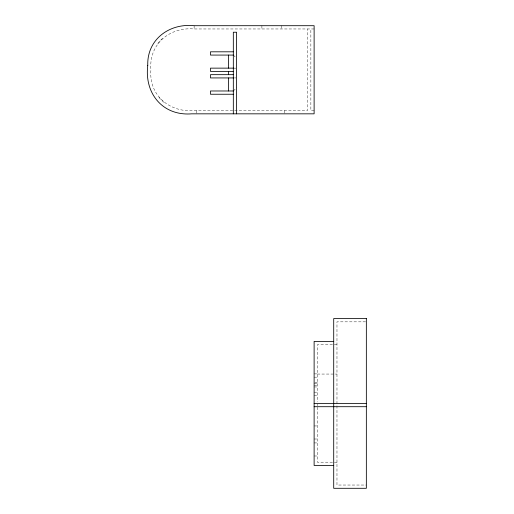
<?xml version="1.0" encoding="UTF-8"?>
<svg xmlns="http://www.w3.org/2000/svg" width="514" height="514" viewBox="0 0 514 514"><rect width="100%" height="100%" fill="white"/><g stroke="black" fill="none" stroke-linecap="round" stroke-linejoin="round"><path stroke-width="0.39" stroke-dasharray="2.57 1.93" d="M314.118 28.964L194.119 28.964C169.601 26.812 148.636 44.332 150.917 69.769C148.636 95.199 169.601 112.72 194.119 110.568L307.59 110.568L307.59 28.964M233.324 90.984L236.588 87.721M233.324 68.137L235.932 68.137M234.365 77.929L235.932 77.929M314.118 110.568L310.854 110.568L310.854 28.964M365.55 321.835L336.972 321.835L336.972 485.036L366.347 485.036M336.972 344.682L317.382 344.682L317.382 401.935M314.118 373.896L317.382 373.896M317.382 374.057L336.972 374.057M314.118 377.16L317.382 377.16M314.774 382.384L317.382 382.384M314.118 383.688L317.382 383.688M314.118 385.648L317.382 385.648M314.118 386.952L317.382 386.952M314.118 392.176L317.382 392.176M314.118 395.439L317.382 395.439M314.118 425.945L317.382 425.945M314.118 439.007L317.382 439.007M314.118 442.927L317.382 442.927M314.118 455.989L317.382 455.989M336.972 462.189L317.382 462.189L317.382 406.702M233.324 55.075L236.042 57.799M317.382 404.088L317.382 405.739M284.743 110.568L284.743 113.832M281.479 25.7L281.479 28.964M261.896 25.7L261.896 28.964M196.483 110.568L196.483 113.176M194.119 25.7L194.119 28.964M163.985 102.305A29.799 29.799 0 0 1 157.83 95.88M157.83 43.651A29.799 29.799 0 0 1 163.985 37.226"/><path stroke-width="0.77" d="M233.324 51.811L210.477 51.811L210.477 55.075L233.324 55.075M233.619 68.137L210.477 68.137L210.477 71.401L233.324 71.401M233.324 74.665L210.477 74.665L210.477 77.929L233.619 77.929M233.324 90.984L210.477 90.984L210.477 94.248L233.324 94.248M333.708 341.418L314.118 341.418L314.118 465.453L333.708 465.453M314.118 403.432L366.347 403.432M314.118 406.702L366.347 406.702M236.588 113.832L236.588 32.228L233.324 32.228L233.324 113.832M228.428 55.075L228.428 68.137M228.428 71.401L228.428 74.665M228.428 77.929L228.428 90.984M147.762 65.471C144.248 93.413 162.732 116.158 191.716 113.832L314.118 113.832L314.118 25.7L194.119 25.7C169.427 23.053 146.895 39.417 147.762 65.471M366.347 318.571L333.708 318.571L333.708 488.3L366.347 488.3L366.347 318.571"/></g></svg>
